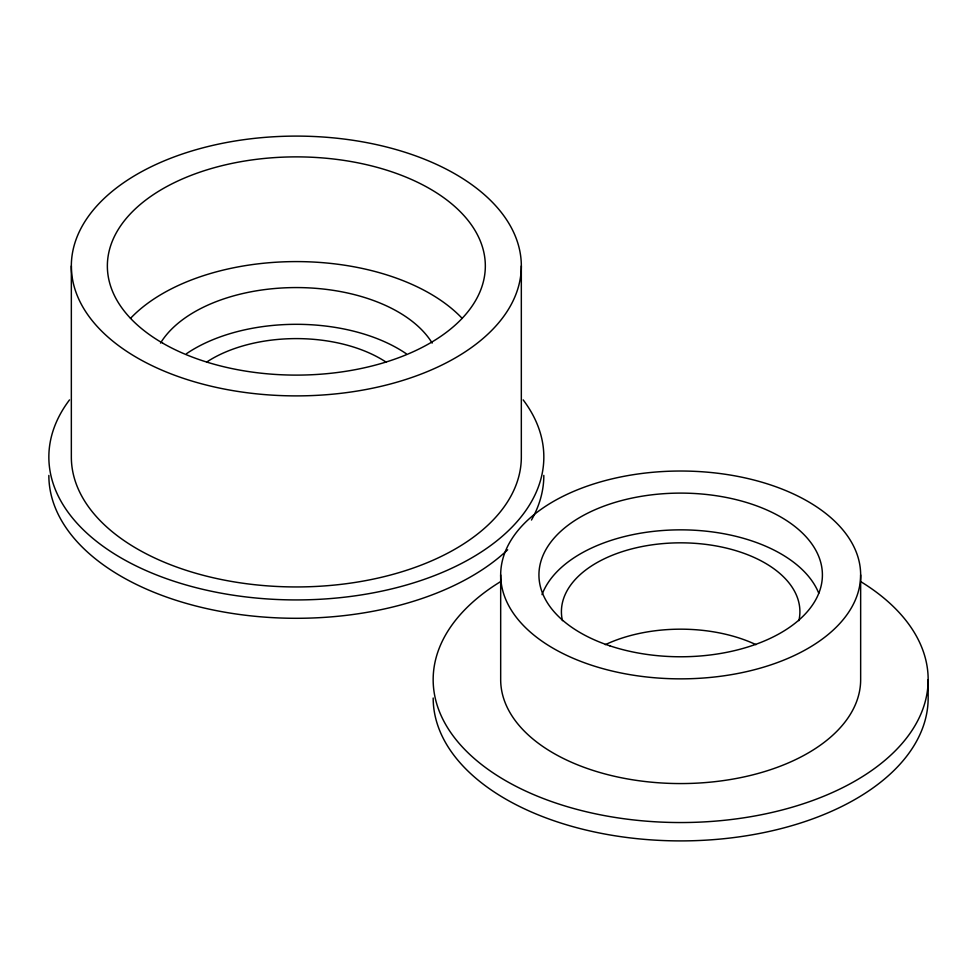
<?xml version="1.0" encoding="UTF-8"?>
<svg xmlns="http://www.w3.org/2000/svg" width="977" height="977" viewBox="0 0 977 977"><rect width="100%" height="100%" fill="white"/><g stroke="black" fill="none" stroke-linecap="round" stroke-linejoin="round"><path stroke-width="1.47" d="M928.15 679.65L928.15 698.018A247.486 142.886 0 0 1 680.664 840.904A247.486 142.886 0 0 1 433.177 698.018M860.652 574.94A179.988 103.916 0 0 1 590.67 664.934A179.988 103.916 0 0 1 590.67 484.946A179.988 103.916 0 0 1 860.652 574.94L860.652 679.65A179.988 103.916 0 0 1 680.664 783.566A179.988 103.916 0 0 1 500.676 679.65L500.676 574.94M521.327 265.988A224.991 129.892 0 0 1 183.847 378.49A224.991 129.892 0 0 1 183.847 153.499A224.991 129.892 0 0 1 521.327 265.988L521.327 457.041A224.991 129.892 0 0 1 296.336 586.945A224.991 129.892 0 0 1 71.345 457.041L71.345 265.988M523.171 399.886A247.486 142.886 0 0 1 296.336 599.927A247.486 142.886 0 0 1 69.514 399.886M543.823 475.408A247.486 142.886 0 0 1 531.451 520.033M507.686 549.758A247.486 142.886 0 0 1 229.473 612.982A247.486 142.886 0 0 1 48.85 475.408M206.709 362.04A119.243 68.842 0 0 1 385.964 362.04M186.485 353.698A143.998 83.13 0 0 1 406.2 353.698M160.521 343.086A143.998 83.13 0 0 1 296.336 287.568A143.998 83.13 0 0 1 432.164 343.086M130.478 318.392A188.988 109.119 0 0 1 296.336 261.592A188.988 109.119 0 0 1 462.194 318.392M861.091 581.84A247.486 142.886 0 0 1 853.813 781.747A247.486 142.886 0 0 1 507.503 781.747A247.486 142.886 0 0 1 500.236 581.84M562.434 620.664A119.243 68.842 0 0 1 680.664 542.833A119.243 68.842 0 0 1 798.881 620.664M605.337 644.649A119.243 68.842 0 0 1 755.99 644.649M542.027 594.639A141.738 81.836 0 0 1 679.43 529.852A141.738 81.836 0 0 1 818.763 593.247M162.707 343.147A188.988 109.119 0 0 0 478.889 294.236A188.988 109.119 0 0 0 247.425 160.594A188.988 109.119 0 0 0 162.707 343.147M609.795 645.809A141.738 81.836 0 0 0 822.402 574.94A141.738 81.836 0 0 0 609.795 504.071A141.738 81.836 0 0 0 609.795 645.809"/></g></svg>
